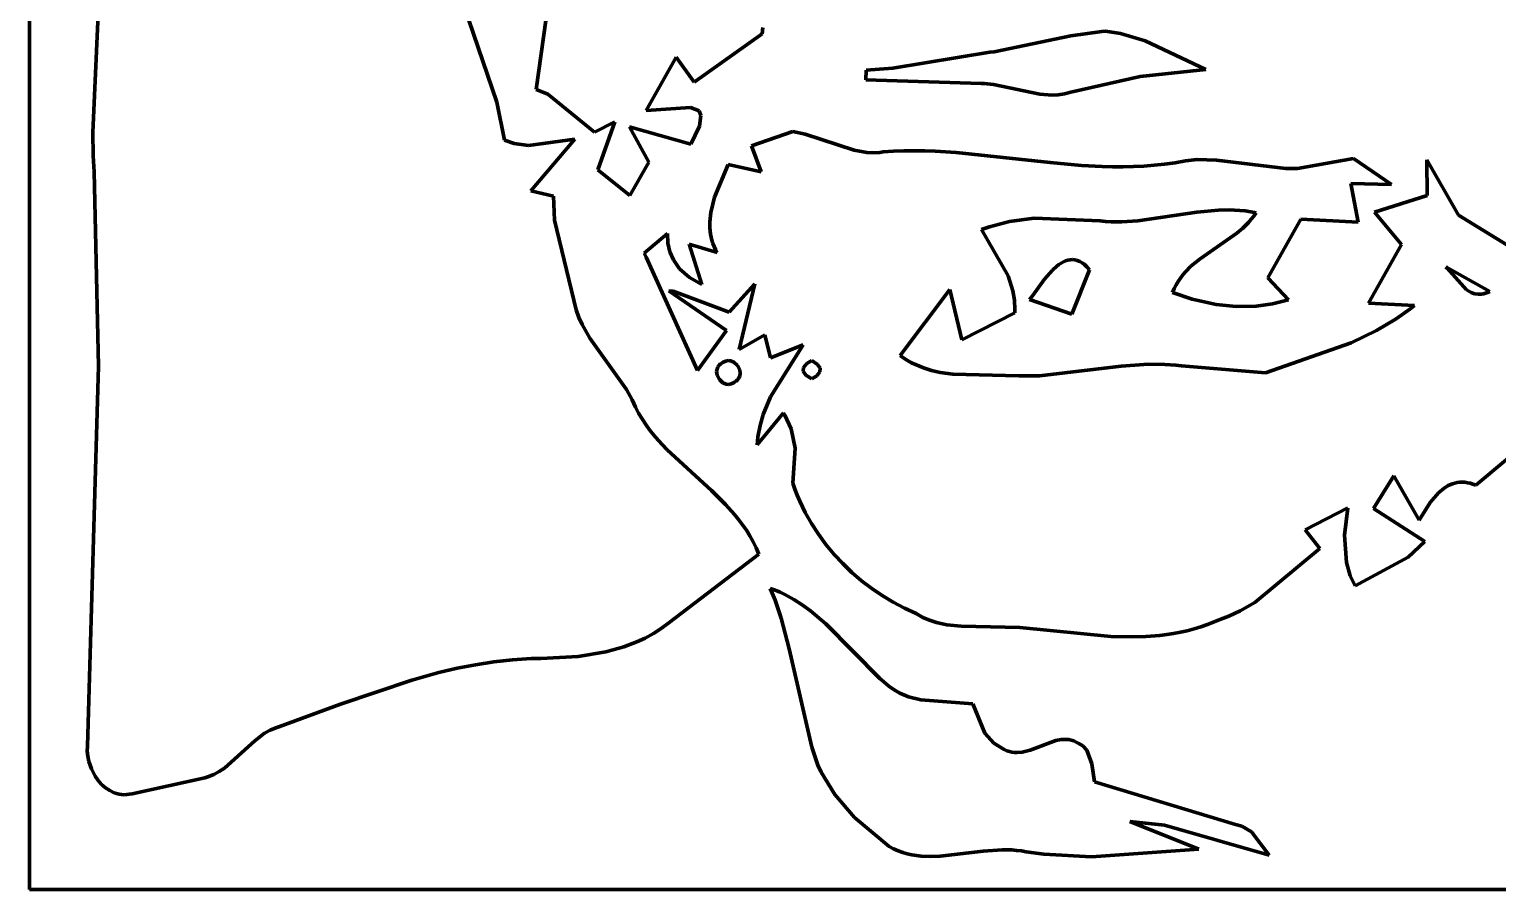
# Model space of a CAD drawing. Header units: millimetres. Extents: x 0 to 3.65, y 0 to 5.24.
# Drawn here: x 0 to 2.272, y 0 to 1.331 of the extents above; entities that cross this region are included whole.
import ezdxf

# ---------------------------------------------------------------- set-up
doc = ezdxf.new("R2010")
doc.units = ezdxf.units.MM
doc.layers.add('color#1b1b1dff', color=7, linetype='CONTINUOUS', lineweight=100)
doc.layers.add('color#fcfcfcff', color=7, linetype='CONTINUOUS', lineweight=100)

msp = doc.modelspace()

# ---------------------------------------------------------------- linework, layer by layer
at = {"layer": 'color#1b1b1dff'}
for p, q in [((0, 0), (0, 5.2324)), ((0.7232, 1.2189), (0.6488, 1.4378)), ((0.8032, 1.3747), (0.7843, 1.2383)), ((0.1067, 1.3547), (0.098, 1.1719)), ((1.0287, 1.2495), (1.1341, 1.3242)), ((1.1341, 1.3242), (1.1352, 1.3342)), ((1.6118, 1.3213), (1.4933, 1.2966)), ((1.6595, 1.3282), (1.6118, 1.3213)), ((1.6656, 1.3285), (1.6595, 1.3282)), ((1.6884, 1.325), (1.6656, 1.3285)), ((1.727, 1.3138), (1.6884, 1.325)), ((1.4864, 1.2961), (1.3364, 1.2711)), ((1.4933, 1.2966), (1.4864, 1.2961)), ((1.8208, 1.2694), (1.727, 1.3138)), ((0.9545, 1.2056), (1.0008, 1.2883)), ((1.0008, 1.2883), (1.0287, 1.2495)), ((1.295, 1.2681), (1.2947, 1.2534)), ((1.2947, 1.2534), (1.4729, 1.2474)), ((1.3364, 1.2711), (1.295, 1.2681)), ((1.6115, 1.2342), (1.7188, 1.2586)), ((1.7188, 1.2586), (1.8208, 1.2694)), ((0.7843, 1.2383), (0.8025, 1.2309)), ((0.8025, 1.2309), (0.8745, 1.1721)), ((1.4729, 1.2474), (1.4777, 1.2474)), ((1.4777, 1.2474), (1.4922, 1.2462)), ((1.4922, 1.2462), (1.5636, 1.2311)), ((1.5636, 1.2311), (1.5826, 1.2296)), ((1.5826, 1.2296), (1.5922, 1.2301)), ((1.5922, 1.2301), (1.6018, 1.2316)), ((1.6018, 1.2316), (1.6115, 1.2342)), ((0.7355, 1.1597), (0.7232, 1.2189)), ((1.0229, 1.2103), (0.9545, 1.2056)), ((1.0367, 1.2055), (1.0229, 1.2103)), ((1.0392, 1.1981), (1.0367, 1.2055)), ((0.8745, 1.1721), (0.9058, 1.1882)), ((0.9058, 1.1882), (0.8796, 1.1141)), ((1.0372, 1.1815), (1.0392, 1.1981)), ((0.098, 1.1719), (0.0986, 1.1354)), ((0.7502, 1.1547), (0.7355, 1.1597)), ((0.8439, 1.1614), (0.7725, 1.1516)), ((0.7762, 1.0817), (0.8439, 1.1614)), ((0.9589, 1.1259), (0.9286, 1.1803)), ((0.9286, 1.1803), (1.0237, 1.1535)), ((1.0237, 1.1535), (1.0372, 1.1815)), ((1.1813, 1.1731), (1.1173, 1.1513)), ((1.2007, 1.1694), (1.1813, 1.1731)), ((1.2766, 1.1443), (1.2007, 1.1694)), ((0.7725, 1.1516), (0.7502, 1.1547)), ((1.1173, 1.1513), (1.1326, 1.1111)), ((1.296, 1.141), (1.2766, 1.1443)), ((1.3059, 1.1405), (1.296, 1.141)), ((1.316, 1.1409), (1.3059, 1.1405)), ((1.3211, 1.1416), (1.316, 1.1409)), ((1.3373, 1.1427), (1.3211, 1.1416)), ((1.3534, 1.1433), (1.3373, 1.1427)), ((1.3696, 1.1436), (1.3534, 1.1433)), ((1.3858, 1.1434), (1.3696, 1.1436)), ((1.402, 1.1429), (1.3858, 1.1434)), ((1.4343, 1.1409), (1.402, 1.1429)), ((1.5796, 1.1254), (1.4343, 1.1409)), ((0.0986, 1.1354), (0.1001, 1.111)), ((0.8796, 1.1141), (0.929, 1.0741)), ((0.929, 1.0741), (0.9589, 1.1259)), ((1.0814, 1.1223), (1.0605, 1.0715)), ((1.1326, 1.1111), (1.0814, 1.1223)), ((1.628, 1.1209), (1.5796, 1.1254)), ((1.6602, 1.1192), (1.628, 1.1209)), ((1.6763, 1.1187), (1.6602, 1.1192)), ((1.6925, 1.1186), (1.6763, 1.1187)), ((1.7086, 1.119), (1.6925, 1.1186)), ((1.7247, 1.1197), (1.7086, 1.119)), ((1.7408, 1.121), (1.7247, 1.1197)), ((1.7569, 1.1227), (1.7408, 1.121)), ((1.773, 1.125), (1.7569, 1.1227)), ((1.7892, 1.1279), (1.773, 1.125)), ((1.8072, 1.1297), (1.7892, 1.1279)), ((1.8371, 1.1291), (1.8072, 1.1297)), ((1.9445, 1.1161), (1.8371, 1.1291)), ((1.9625, 1.1162), (1.9445, 1.1161)), ((2.049, 1.1313), (1.9625, 1.1162)), ((2.1078, 1.0915), (2.049, 1.1313)), ((2.2118, 1.0436), (2.1627, 1.1293)), ((2.1627, 1.1293), (2.1633, 1.0743)), ((0.1001, 1.111), (0.107, 0.81)), ((2.0563, 1.033), (2.0448, 1.093)), ((2.0448, 1.093), (2.1078, 1.0915)), ((0.8112, 1.0734), (0.7762, 1.0817)), ((0.8128, 1.0361), (0.8112, 1.0734)), ((1.0605, 1.0715), (1.0544, 1.0479)), ((2.1633, 1.0743), (2.0819, 1.0483)), ((1.0544, 1.0479), (1.0529, 1.0336)), ((1.7156, 1.0348), (1.8068, 1.0483)), ((1.8068, 1.0483), (1.84, 1.0516)), ((1.84, 1.0516), (1.8566, 1.052)), ((1.8566, 1.052), (1.8733, 1.0512)), ((1.8733, 1.0512), (1.8817, 1.0504)), ((1.8817, 1.0504), (1.8901, 1.0492)), ((1.8901, 1.0492), (1.8984, 1.0476)), ((1.8984, 1.0476), (1.8948, 1.0424)), ((2.0819, 1.0483), (2.1233, 0.9985)), ((0.8464, 0.8973), (0.8128, 1.0361)), ((1.0529, 1.0336), (1.0529, 1.024)), ((1.0529, 1.024), (1.054, 1.0145)), ((1.4735, 1.0216), (1.4858, 1.0259)), ((1.4858, 1.0259), (1.5169, 1.034)), ((1.5169, 1.034), (1.5548, 1.039)), ((1.5548, 1.039), (1.6571, 1.035)), ((1.6571, 1.035), (1.6655, 1.0341)), ((1.6655, 1.0341), (1.6739, 1.0336)), ((1.6739, 1.0336), (1.6906, 1.0333)), ((1.6906, 1.0333), (1.7156, 1.0348)), ((1.8779, 1.0239), (1.8684, 1.0158)), ((1.8868, 1.0327), (1.8779, 1.0239)), ((1.8909, 1.0374), (1.8868, 1.0327)), ((1.8948, 1.0424), (1.8909, 1.0374)), ((1.9167, 0.9467), (1.9679, 1.0376)), ((1.9679, 1.0376), (2.0563, 1.033)), ((2.3468, 0.9609), (2.2118, 1.0436)), ((0.9876, 1.0154), (0.9514, 0.9849)), ((0.9882, 1.0006), (0.9876, 1.0154)), ((0.9913, 0.987), (0.9882, 1.0006)), ((1.054, 1.0145), (1.0563, 1.0049)), ((1.0563, 1.0049), (1.0579, 1.0001)), ((1.0579, 1.0001), (1.0598, 0.9954)), ((1.5149, 0.9497), (1.4735, 1.0216)), ((1.8684, 1.0158), (1.8118, 0.9764)), ((0.9514, 0.9849), (0.9545, 0.9788)), ((0.9545, 0.9788), (1.0341, 0.8033)), ((0.9967, 0.9746), (0.9913, 0.987)), ((1.0646, 0.9858), (1.0212, 0.9989)), ((1.0212, 0.9989), (1.0408, 0.9365)), ((1.0598, 0.9954), (1.062, 0.9906)), ((1.062, 0.9906), (1.0646, 0.9858)), ((2.1233, 0.9985), (2.0723, 0.9077)), ((1.0063, 0.9609), (0.9967, 0.9746)), ((1.0218, 0.9472), (1.0063, 0.9609)), ((1.5835, 0.9588), (1.5712, 0.9447)), ((1.5901, 0.9648), (1.5835, 0.9588)), ((1.5934, 0.9673), (1.5901, 0.9648)), ((1.5968, 0.9696), (1.5934, 0.9673)), ((1.6002, 0.9715), (1.5968, 0.9696)), ((1.6037, 0.9731), (1.6002, 0.9715)), ((1.6073, 0.9742), (1.6037, 0.9731)), ((1.6108, 0.9749), (1.6073, 0.9742)), ((1.6144, 0.975), (1.6108, 0.9749)), ((1.6132, 0.8908), (1.6405, 0.9594)), ((1.6181, 0.9747), (1.6144, 0.975)), ((1.6217, 0.9738), (1.6181, 0.9747)), ((1.6254, 0.9722), (1.6217, 0.9738)), ((1.6292, 0.9701), (1.6254, 0.9722)), ((1.6329, 0.9673), (1.6292, 0.9701)), ((1.6367, 0.9637), (1.6329, 0.9673)), ((1.6405, 0.9594), (1.6367, 0.9637)), ((1.789, 0.956), (1.7851, 0.9514)), ((1.7976, 0.9647), (1.789, 0.956)), ((1.8118, 0.9764), (1.7976, 0.9647)), ((2.1921, 0.9636), (2.26, 0.9257)), ((2.194, 0.9616), (2.1921, 0.9636)), ((2.2243, 0.9285), (2.194, 0.9616)), ((1.0408, 0.9365), (1.0218, 0.9472)), ((1.0828, 0.8939), (1.1228, 0.9373)), ((1.1228, 0.9373), (1.0986, 0.8359)), ((1.5222, 0.9267), (1.5149, 0.9497)), ((1.5712, 0.9447), (1.5525, 0.9192)), ((1.7747, 0.936), (1.7718, 0.9302)), ((1.7779, 0.9414), (1.7747, 0.936)), ((1.7813, 0.9465), (1.7779, 0.9414)), ((1.7851, 0.9514), (1.7813, 0.9465)), ((1.9485, 0.9126), (1.9167, 0.9467)), ((1.0786, 0.8651), (0.9896, 0.9268)), ((0.9896, 0.9268), (0.9965, 0.9263)), ((0.9965, 0.9263), (1.0828, 0.8939)), ((1.3474, 0.8265), (1.4247, 0.9287)), ((1.4247, 0.9287), (1.4432, 0.8507)), ((1.5246, 0.9124), (1.5222, 0.9267)), ((1.5253, 0.8977), (1.5246, 0.9124)), ((1.5525, 0.9192), (1.548, 0.9131)), ((1.548, 0.9131), (1.6132, 0.8908)), ((1.7718, 0.9302), (1.7693, 0.9242)), ((1.7693, 0.9242), (1.7995, 0.9138)), ((1.7995, 0.9138), (1.8364, 0.9056)), ((1.9236, 0.9066), (1.9485, 0.9126)), ((2.2314, 0.9242), (2.2243, 0.9285)), ((2.2365, 0.9223), (2.2314, 0.9242)), ((2.2419, 0.9214), (2.2365, 0.9223)), ((2.2475, 0.9216), (2.2419, 0.9214)), ((2.2505, 0.9221), (2.2475, 0.9216)), ((2.2536, 0.923), (2.2505, 0.9221)), ((2.2567, 0.9242), (2.2536, 0.923)), ((2.26, 0.9257), (2.2567, 0.9242)), ((0.8504, 0.8856), (0.8464, 0.8973)), ((1.4432, 0.8507), (1.525, 0.8927)), ((1.525, 0.8927), (1.5253, 0.8977)), ((1.8364, 0.9056), (1.8674, 0.9026)), ((1.8674, 0.9026), (1.8986, 0.9032)), ((1.8986, 0.9032), (1.9236, 0.9066)), ((2.0723, 0.9077), (2.1436, 0.9039)), ((2.1366, 0.8985), (2.115, 0.8834)), ((2.1436, 0.9039), (2.1366, 0.8985)), ((0.8554, 0.8744), (0.8504, 0.8856)), ((0.8673, 0.8533), (0.8554, 0.8744)), ((1.0341, 0.8033), (1.0786, 0.8651)), ((2.085, 0.8655), (2.0457, 0.8462)), ((2.115, 0.8834), (2.085, 0.8655)), ((0.924, 0.7738), (0.8673, 0.8533)), ((1.0986, 0.8359), (1.1381, 0.8584)), ((1.1381, 0.8584), (1.1472, 0.823)), ((1.1472, 0.823), (1.1977, 0.843)), ((1.1977, 0.843), (1.1472, 0.7624)), ((2.0457, 0.8462), (1.9132, 0.7999)), ((1.0776, 0.818), (1.0737, 0.8162)), ((1.0815, 0.8187), (1.0776, 0.818)), ((1.0852, 0.8184), (1.0815, 0.8187)), ((1.0903, 0.8163), (1.0852, 0.8184)), ((1.203, 0.814), (1.2107, 0.8188)), ((1.2107, 0.8188), (1.2197, 0.8129)), ((1.3532, 0.8225), (1.3474, 0.8265)), ((1.3591, 0.8188), (1.3532, 0.8225)), ((1.3651, 0.8155), (1.3591, 0.8188)), ((0.107, 0.81), (0.0901, 0.2222)), ((1.0642, 0.8055), (1.0636, 0.8018)), ((1.0636, 0.8018), (1.0644, 0.7963)), ((1.0657, 0.809), (1.0642, 0.8055)), ((1.0644, 0.7963), (1.0678, 0.7896)), ((1.0682, 0.8121), (1.0657, 0.809)), ((1.0698, 0.8136), (1.0682, 0.8121)), ((1.0718, 0.8149), (1.0698, 0.8136)), ((1.0737, 0.8162), (1.0718, 0.8149)), ((1.0959, 0.8112), (1.0903, 0.8163)), ((1.0993, 0.8044), (1.0959, 0.8112)), ((1.1, 0.7989), (1.0993, 0.8044)), ((1.0995, 0.7952), (1.1, 0.7989)), ((1.1976, 0.8023), (1.198, 0.8082)), ((1.2018, 0.7964), (1.1976, 0.8023)), ((1.198, 0.8082), (1.203, 0.814)), ((1.2107, 0.7904), (1.2018, 0.7964)), ((1.2235, 0.8011), (1.2185, 0.7953)), ((1.2197, 0.8129), (1.2239, 0.807)), ((1.2239, 0.807), (1.2235, 0.8011)), ((1.3711, 0.8125), (1.3651, 0.8155)), ((1.3836, 0.8074), (1.3711, 0.8125)), ((1.3963, 0.8034), (1.3836, 0.8074)), ((1.4093, 0.8004), (1.3963, 0.8034)), ((1.4292, 0.7975), (1.4093, 0.8004)), ((1.5311, 0.7954), (1.4292, 0.7975)), ((1.5378, 0.7952), (1.5311, 0.7954)), ((1.5633, 0.7954), (1.5378, 0.7952)), ((1.6897, 0.8099), (1.5633, 0.7954)), ((1.7319, 0.813), (1.6897, 0.8099)), ((1.7573, 0.8128), (1.7319, 0.813)), ((1.7743, 0.8116), (1.7573, 0.8128)), ((1.7828, 0.8106), (1.7743, 0.8116)), ((1.9132, 0.7999), (1.7828, 0.8106)), ((0.9329, 0.7578), (0.924, 0.7738)), ((1.0678, 0.7896), (1.0734, 0.7845)), ((1.0734, 0.7845), (1.0785, 0.7823)), ((1.0785, 0.7823), (1.0822, 0.782)), ((1.0822, 0.782), (1.086, 0.7826)), ((1.086, 0.7826), (1.0899, 0.7844)), ((1.0899, 0.7844), (1.0918, 0.7857)), ((1.0918, 0.7857), (1.0938, 0.7871)), ((1.0938, 0.7871), (1.0955, 0.7885)), ((1.0955, 0.7885), (1.098, 0.7917)), ((1.098, 0.7917), (1.0995, 0.7952)), ((1.2185, 0.7953), (1.2107, 0.7904)), ((0.9379, 0.7466), (0.9329, 0.7578)), ((1.1472, 0.7624), (1.1358, 0.7352)), ((0.9428, 0.7374), (0.9379, 0.7466)), ((0.9482, 0.7285), (0.9428, 0.7374)), ((0.9539, 0.7199), (0.9482, 0.7285)), ((1.1265, 0.6885), (1.1672, 0.7378)), ((1.1358, 0.7352), (1.1309, 0.7182)), ((1.1672, 0.7378), (1.1692, 0.7343)), ((1.1692, 0.7343), (1.1789, 0.7129)), ((0.9599, 0.7116), (0.9539, 0.7199)), ((0.9663, 0.7035), (0.9599, 0.7116)), ((1.1309, 0.7182), (1.1276, 0.7006)), ((1.1789, 0.7129), (1.1852, 0.683)), ((2.2386, 0.626), (2.3364, 0.708)), ((0.973, 0.6957), (0.9663, 0.7035)), ((0.987, 0.6807), (0.973, 0.6957)), ((1.1276, 0.7006), (1.1265, 0.6885)), ((1.1852, 0.683), (1.1815, 0.629)), ((1.0555, 0.6175), (0.987, 0.6807)), ((2.08, 0.5898), (2.1114, 0.6402)), ((2.1114, 0.6402), (2.1506, 0.5716)), ((1.0775, 0.5959), (1.0555, 0.6175)), ((1.1815, 0.629), (1.1848, 0.6196)), ((1.1848, 0.6196), (1.1883, 0.6104)), ((2.1677, 0.5993), (2.1807, 0.6143)), ((2.1807, 0.6143), (2.1895, 0.6215)), ((2.1895, 0.6215), (2.1958, 0.6253)), ((2.1958, 0.6253), (2.2026, 0.6282)), ((2.2026, 0.6282), (2.2098, 0.63)), ((2.2098, 0.63), (2.2135, 0.6304)), ((2.2135, 0.6304), (2.2174, 0.6306)), ((2.2174, 0.6306), (2.2214, 0.6304)), ((2.2214, 0.6304), (2.2255, 0.6298)), ((2.2255, 0.6298), (2.2297, 0.629)), ((2.2297, 0.629), (2.2341, 0.6277)), ((2.2341, 0.6277), (2.2386, 0.626)), ((1.0912, 0.5807), (1.0775, 0.5959)), ((1.1883, 0.6104), (1.1922, 0.6013)), ((1.1922, 0.6013), (1.1963, 0.5923)), ((1.1963, 0.5923), (1.2007, 0.5835)), ((1.9746, 0.5566), (2.0402, 0.591)), ((2.0402, 0.591), (2.0355, 0.5484)), ((2.1506, 0.5716), (2.1677, 0.5993)), ((1.0976, 0.5728), (1.0912, 0.5807)), ((1.1038, 0.5646), (1.0976, 0.5728)), ((1.2007, 0.5835), (1.2104, 0.5664)), ((2.1598, 0.5389), (2.08, 0.5898)), ((1.1096, 0.5562), (1.1038, 0.5646)), ((1.1151, 0.5475), (1.1096, 0.5562)), ((1.1201, 0.5385), (1.1151, 0.5475)), ((1.2104, 0.5664), (1.221, 0.5499)), ((1.221, 0.5499), (1.2327, 0.534)), ((1.997, 0.5277), (1.9746, 0.5566)), ((2.0355, 0.5484), (2.0383, 0.5062)), ((1.1248, 0.5291), (1.1201, 0.5385)), ((1.1289, 0.5193), (1.1248, 0.5291)), ((1.2327, 0.534), (1.2453, 0.5189)), ((1.8964, 0.4445), (1.997, 0.5277)), ((2.1339, 0.5143), (2.1598, 0.5389)), ((0.9897, 0.413), (1.1289, 0.5193)), ((1.2453, 0.5189), (1.2587, 0.5045)), ((1.2587, 0.5045), (1.273, 0.4909)), ((2.0383, 0.5062), (2.0442, 0.4858)), ((2.0517, 0.4701), (2.1339, 0.5143)), ((1.273, 0.4909), (1.288, 0.4781)), ((1.288, 0.4781), (1.3037, 0.4661)), ((2.0442, 0.4858), (2.0517, 0.4701)), ((1.1466, 0.4661), (1.154, 0.4479)), ((1.1543, 0.4633), (1.1466, 0.4661)), ((1.1618, 0.4602), (1.1543, 0.4633)), ((1.169, 0.4568), (1.1618, 0.4602)), ((1.183, 0.4492), (1.169, 0.4568)), ((1.3037, 0.4661), (1.32, 0.455)), ((1.32, 0.455), (1.337, 0.4447)), ((1.154, 0.4479), (1.1634, 0.4201)), ((1.1962, 0.4408), (1.183, 0.4492)), ((1.2089, 0.4315), (1.1962, 0.4408)), ((1.337, 0.4447), (1.3544, 0.4354)), ((1.3544, 0.4354), (1.3724, 0.4271)), ((1.874, 0.4314), (1.8964, 0.4445)), ((0.978, 0.4042), (0.9897, 0.413)), ((1.1634, 0.4201), (1.176, 0.3729)), ((1.2327, 0.4111), (1.2089, 0.4315)), ((1.3163, 0.3267), (1.2327, 0.4111)), ((1.3724, 0.4271), (1.3774, 0.4241)), ((1.3774, 0.4241), (1.3825, 0.4214)), ((1.3825, 0.4214), (1.3929, 0.4168)), ((1.3929, 0.4168), (1.4036, 0.4134)), ((1.4036, 0.4134), (1.4199, 0.4098)), ((1.4199, 0.4098), (1.4422, 0.4076)), ((1.8128, 0.4066), (1.8232, 0.4102)), ((1.8232, 0.4102), (1.8335, 0.4142)), ((1.8335, 0.4142), (1.8437, 0.4187)), ((1.8437, 0.4187), (1.8561, 0.4233)), ((1.8561, 0.4233), (1.874, 0.4314)), ((0.9402, 0.3833), (0.9532, 0.3894)), ((0.9532, 0.3894), (0.9658, 0.3963)), ((0.9658, 0.3963), (0.978, 0.4042)), ((1.4422, 0.4076), (1.5329, 0.4058)), ((1.5329, 0.4058), (1.6738, 0.392)), ((1.6738, 0.392), (1.7064, 0.3912)), ((1.7064, 0.3912), (1.728, 0.3918)), ((1.728, 0.3918), (1.7495, 0.3935)), ((1.7495, 0.3935), (1.7602, 0.3948)), ((1.7602, 0.3948), (1.7708, 0.3964)), ((1.7708, 0.3964), (1.7814, 0.3984)), ((1.7814, 0.3984), (1.792, 0.4007)), ((1.792, 0.4007), (1.8024, 0.4035)), ((1.8024, 0.4035), (1.8128, 0.4066)), ((0.8491, 0.361), (0.8922, 0.368)), ((0.8922, 0.368), (0.92, 0.3757)), ((0.92, 0.3757), (0.9402, 0.3833)), ((1.176, 0.3729), (1.2109, 0.2203)), ((0.6338, 0.3359), (0.662, 0.3425)), ((0.662, 0.3425), (0.6903, 0.3481)), ((0.6903, 0.3481), (0.7189, 0.3526)), ((0.7189, 0.3526), (0.7333, 0.3543)), ((0.7333, 0.3543), (0.7477, 0.3558)), ((0.7477, 0.3558), (0.7622, 0.3569)), ((0.7622, 0.3569), (0.7768, 0.3576)), ((0.7768, 0.3576), (0.7914, 0.3579)), ((0.7914, 0.3579), (0.8491, 0.361)), ((0.4816, 0.2871), (0.5918, 0.3243)), ((0.5918, 0.3243), (0.6338, 0.3359)), ((1.3222, 0.3214), (1.3163, 0.3267)), ((1.33, 0.3147), (1.3222, 0.3214)), ((1.3383, 0.309), (1.33, 0.3147)), ((1.347, 0.3042), (1.3383, 0.309)), ((1.3606, 0.2986), (1.347, 0.3042)), ((1.3798, 0.2936), (1.3606, 0.2986)), ((0.3863, 0.2521), (0.4816, 0.2871)), ((1.4601, 0.2873), (1.3798, 0.2936)), ((1.4785, 0.2423), (1.4601, 0.2873)), ((0.3726, 0.2467), (0.3816, 0.2505)), ((0.3816, 0.2505), (0.3863, 0.2521)), ((0.3018, 0.1879), (0.3487, 0.2305)), ((0.3487, 0.2305), (0.3641, 0.242)), ((0.3641, 0.242), (0.3726, 0.2467)), ((1.4928, 0.2268), (1.4785, 0.2423)), ((1.5886, 0.2306), (1.5486, 0.2159)), ((1.5966, 0.2321), (1.5886, 0.2306)), ((1.6005, 0.2325), (1.5966, 0.2321)), ((1.6045, 0.2325), (1.6005, 0.2325)), ((1.6085, 0.2321), (1.6045, 0.2325)), ((1.6124, 0.2313), (1.6085, 0.2321)), ((1.6163, 0.2301), (1.6124, 0.2313)), ((1.6202, 0.2284), (1.6163, 0.2301)), ((1.6242, 0.2261), (1.6202, 0.2284)), ((0.0901, 0.2222), (0.0897, 0.2144)), ((0.0897, 0.2144), (0.0903, 0.2065)), ((0.0903, 0.2065), (0.0919, 0.1985)), ((1.2109, 0.2203), (1.2201, 0.1925)), ((1.5087, 0.2169), (1.4928, 0.2268)), ((1.5126, 0.215), (1.5087, 0.2169)), ((1.5166, 0.2136), (1.5126, 0.215)), ((1.5206, 0.2127), (1.5166, 0.2136)), ((1.5246, 0.2122), (1.5206, 0.2127)), ((1.5286, 0.212), (1.5246, 0.2122)), ((1.5366, 0.2128), (1.5286, 0.212)), ((1.5486, 0.2159), (1.5366, 0.2128)), ((1.6305, 0.2223), (1.6242, 0.2261)), ((1.6367, 0.2157), (1.6305, 0.2223)), ((1.6444, 0.1945), (1.6367, 0.2157)), ((0.0919, 0.1985), (0.0959, 0.1868)), ((0.0959, 0.1868), (0.1016, 0.1757)), ((0.2853, 0.1781), (0.2938, 0.1826)), ((0.2938, 0.1826), (0.3018, 0.1879)), ((1.2201, 0.1925), (1.2252, 0.182)), ((1.2252, 0.182), (1.2466, 0.1473)), ((1.6484, 0.1668), (1.6444, 0.1945)), ((0.1016, 0.1757), (0.1064, 0.169)), ((0.1064, 0.169), (0.1118, 0.1629)), ((0.1118, 0.1629), (0.1177, 0.1576)), ((0.1589, 0.1485), (0.2714, 0.1732)), ((0.2714, 0.1732), (0.2762, 0.1745)), ((0.2762, 0.1745), (0.2853, 0.1781)), ((1.8665, 0.1008), (1.6484, 0.1668)), ((0.1177, 0.1576), (0.1243, 0.1532)), ((0.1243, 0.1532), (0.1313, 0.1498)), ((0.1313, 0.1498), (0.135, 0.1486)), ((0.135, 0.1486), (0.1388, 0.1477)), ((0.1388, 0.1477), (0.1426, 0.1471)), ((0.1426, 0.1471), (0.1466, 0.1469)), ((0.1466, 0.1469), (0.1506, 0.147)), ((0.1506, 0.147), (0.1547, 0.1476)), ((0.1547, 0.1476), (0.1589, 0.1485)), ((1.2466, 0.1473), (1.2768, 0.1116)), ((1.2768, 0.1116), (1.3305, 0.0667)), ((1.8098, 0.0627), (1.7031, 0.1056)), ((1.7031, 0.1056), (1.7566, 0.0996)), ((1.7566, 0.0996), (1.9188, 0.0535)), ((1.8766, 0.0983), (1.8665, 0.1008)), ((1.8912, 0.0892), (1.8766, 0.0983)), ((1.9188, 0.0535), (1.8912, 0.0892)), ((1.3305, 0.0667), (1.3375, 0.0631)), ((1.3375, 0.0631), (1.3445, 0.0601)), ((1.3445, 0.0601), (1.3516, 0.0575)), ((1.3516, 0.0575), (1.3587, 0.0555)), ((1.3587, 0.0555), (1.3658, 0.0539)), ((1.3658, 0.0539), (1.373, 0.0527)), ((1.373, 0.0527), (1.3802, 0.0519)), ((1.3802, 0.0519), (1.3947, 0.0512)), ((1.3947, 0.0512), (1.4094, 0.0516)), ((1.4094, 0.0516), (1.476, 0.0594)), ((1.476, 0.0594), (1.5056, 0.0616)), ((1.5056, 0.0616), (1.5204, 0.0614)), ((1.5204, 0.0614), (1.5278, 0.0608)), ((1.5278, 0.0608), (1.5352, 0.0599)), ((1.5352, 0.0599), (1.5425, 0.0586)), ((1.5425, 0.0586), (1.5701, 0.0549)), ((1.5701, 0.0549), (1.6439, 0.0507)), ((1.6439, 0.0507), (1.8098, 0.0627)), ((3.6528, 0), (0, 0))]:
    msp.add_line(p, q, dxfattribs=at)
at = {"layer": 'color#fcfcfcff'}
for p, q in [((0.6488, 1.4378), (0.7232, 1.2189)), ((0.7843, 1.2383), (0.8032, 1.3747)), ((0.098, 1.1719), (0.1067, 1.3547)), ((1.1341, 1.3242), (1.0287, 1.2495)), ((1.1352, 1.3342), (1.1341, 1.3242)), ((1.4933, 1.2966), (1.6118, 1.3213)), ((1.6118, 1.3213), (1.6595, 1.3282)), ((1.6595, 1.3282), (1.6656, 1.3285)), ((1.6656, 1.3285), (1.6884, 1.325)), ((1.6884, 1.325), (1.727, 1.3138)), ((1.3364, 1.2711), (1.4864, 1.2961)), ((1.4864, 1.2961), (1.4933, 1.2966)), ((1.727, 1.3138), (1.8208, 1.2694)), ((1.0008, 1.2883), (0.9545, 1.2056)), ((1.0287, 1.2495), (1.0008, 1.2883)), ((1.2947, 1.2534), (1.295, 1.2681)), ((1.4729, 1.2474), (1.2947, 1.2534)), ((1.295, 1.2681), (1.3364, 1.2711)), ((1.7188, 1.2586), (1.6115, 1.2342)), ((1.8208, 1.2694), (1.7188, 1.2586)), ((0.8025, 1.2309), (0.7843, 1.2383)), ((0.8745, 1.1721), (0.8025, 1.2309)), ((1.4777, 1.2474), (1.4729, 1.2474)), ((1.4922, 1.2462), (1.4777, 1.2474)), ((1.5636, 1.2311), (1.4922, 1.2462)), ((1.5826, 1.2296), (1.5636, 1.2311)), ((1.5922, 1.2301), (1.5826, 1.2296)), ((1.6018, 1.2316), (1.5922, 1.2301)), ((1.6115, 1.2342), (1.6018, 1.2316)), ((0.7232, 1.2189), (0.7355, 1.1597)), ((0.9545, 1.2056), (1.0229, 1.2103)), ((1.0229, 1.2103), (1.0367, 1.2055)), ((1.0367, 1.2055), (1.0392, 1.1981)), ((0.9058, 1.1882), (0.8745, 1.1721)), ((0.8796, 1.1141), (0.9058, 1.1882)), ((1.0392, 1.1981), (1.0372, 1.1815)), ((0.0986, 1.1354), (0.098, 1.1719)), ((0.7355, 1.1597), (0.7502, 1.1547)), ((0.7725, 1.1516), (0.8439, 1.1614)), ((0.8439, 1.1614), (0.7762, 1.0817)), ((1.0237, 1.1535), (0.9286, 1.1803)), ((0.9286, 1.1803), (0.9589, 1.1259)), ((1.0372, 1.1815), (1.0237, 1.1535)), ((1.1173, 1.1513), (1.1813, 1.1731)), ((1.1813, 1.1731), (1.2007, 1.1694)), ((1.2007, 1.1694), (1.2766, 1.1443)), ((0.7502, 1.1547), (0.7725, 1.1516)), ((1.1326, 1.1111), (1.1173, 1.1513)), ((1.2766, 1.1443), (1.296, 1.141)), ((1.296, 1.141), (1.3059, 1.1405)), ((1.3059, 1.1405), (1.316, 1.1409)), ((1.316, 1.1409), (1.3211, 1.1416)), ((1.3211, 1.1416), (1.3373, 1.1427)), ((1.3373, 1.1427), (1.3534, 1.1433)), ((1.3534, 1.1433), (1.3696, 1.1436)), ((1.3696, 1.1436), (1.3858, 1.1434)), ((1.3858, 1.1434), (1.402, 1.1429)), ((1.402, 1.1429), (1.4343, 1.1409)), ((1.4343, 1.1409), (1.5796, 1.1254)), ((0.1001, 1.111), (0.0986, 1.1354)), ((0.929, 1.0741), (0.8796, 1.1141)), ((0.9589, 1.1259), (0.929, 1.0741)), ((1.0605, 1.0715), (1.0814, 1.1223)), ((1.0814, 1.1223), (1.1326, 1.1111)), ((1.5796, 1.1254), (1.628, 1.1209)), ((1.628, 1.1209), (1.6602, 1.1192)), ((1.6602, 1.1192), (1.6763, 1.1187)), ((1.6763, 1.1187), (1.6925, 1.1186)), ((1.6925, 1.1186), (1.7086, 1.119)), ((1.7086, 1.119), (1.7247, 1.1197)), ((1.7247, 1.1197), (1.7408, 1.121)), ((1.7408, 1.121), (1.7569, 1.1227)), ((1.7569, 1.1227), (1.773, 1.125)), ((1.773, 1.125), (1.7892, 1.1279)), ((1.7892, 1.1279), (1.8072, 1.1297)), ((1.8072, 1.1297), (1.8371, 1.1291)), ((1.8371, 1.1291), (1.9445, 1.1161)), ((1.9445, 1.1161), (1.9625, 1.1162)), ((1.9625, 1.1162), (2.049, 1.1313)), ((2.049, 1.1313), (2.1078, 1.0915)), ((2.1633, 1.0743), (2.1627, 1.1293)), ((2.1627, 1.1293), (2.2118, 1.0436)), ((0.107, 0.81), (0.1001, 1.111)), ((2.1078, 1.0915), (2.0448, 1.093)), ((2.0448, 1.093), (2.0563, 1.033)), ((0.7762, 1.0817), (0.8112, 1.0734)), ((0.8112, 1.0734), (0.8128, 1.0361)), ((1.0544, 1.0479), (1.0605, 1.0715)), ((2.0819, 1.0483), (2.1633, 1.0743)), ((1.0529, 1.0336), (1.0544, 1.0479)), ((1.8068, 1.0483), (1.7156, 1.0348)), ((1.84, 1.0516), (1.8068, 1.0483)), ((1.8566, 1.052), (1.84, 1.0516)), ((1.8733, 1.0512), (1.8566, 1.052)), ((1.8817, 1.0504), (1.8733, 1.0512)), ((1.8901, 1.0492), (1.8817, 1.0504)), ((1.8984, 1.0476), (1.8901, 1.0492)), ((1.8948, 1.0424), (1.8984, 1.0476)), ((2.1233, 0.9985), (2.0819, 1.0483)), ((0.8128, 1.0361), (0.8464, 0.8973)), ((1.0529, 1.024), (1.0529, 1.0336)), ((1.054, 1.0145), (1.0529, 1.024)), ((1.4858, 1.0259), (1.4735, 1.0216)), ((1.5169, 1.034), (1.4858, 1.0259)), ((1.5548, 1.039), (1.5169, 1.034)), ((1.6571, 1.035), (1.5548, 1.039)), ((1.6655, 1.0341), (1.6571, 1.035)), ((1.6739, 1.0336), (1.6655, 1.0341)), ((1.6906, 1.0333), (1.6739, 1.0336)), ((1.7156, 1.0348), (1.6906, 1.0333)), ((1.8684, 1.0158), (1.8779, 1.0239)), ((1.8779, 1.0239), (1.8868, 1.0327)), ((1.8868, 1.0327), (1.8909, 1.0374)), ((1.8909, 1.0374), (1.8948, 1.0424)), ((1.9679, 1.0376), (1.9167, 0.9467)), ((2.0563, 1.033), (1.9679, 1.0376)), ((2.2118, 1.0436), (2.3468, 0.9609)), ((0.9514, 0.9849), (0.9876, 1.0154)), ((0.9876, 1.0154), (0.9882, 1.0006)), ((0.9882, 1.0006), (0.9913, 0.987)), ((1.0563, 1.0049), (1.054, 1.0145)), ((1.0579, 1.0001), (1.0563, 1.0049)), ((1.0598, 0.9954), (1.0579, 1.0001)), ((1.4735, 1.0216), (1.5149, 0.9497)), ((1.8118, 0.9764), (1.8684, 1.0158)), ((0.9545, 0.9788), (0.9514, 0.9849)), ((1.0341, 0.8033), (0.9545, 0.9788)), ((0.9913, 0.987), (0.9967, 0.9746)), ((1.0408, 0.9365), (1.0212, 0.9989)), ((1.0212, 0.9989), (1.0646, 0.9858)), ((1.062, 0.9906), (1.0598, 0.9954)), ((1.0646, 0.9858), (1.062, 0.9906)), ((2.0723, 0.9077), (2.1233, 0.9985)), ((0.9967, 0.9746), (1.0063, 0.9609)), ((1.0063, 0.9609), (1.0218, 0.9472)), ((1.5712, 0.9447), (1.5835, 0.9588)), ((1.5835, 0.9588), (1.5901, 0.9648)), ((1.5901, 0.9648), (1.5934, 0.9673)), ((1.5934, 0.9673), (1.5968, 0.9696)), ((1.5968, 0.9696), (1.6002, 0.9715)), ((1.6002, 0.9715), (1.6037, 0.9731)), ((1.6037, 0.9731), (1.6073, 0.9742)), ((1.6073, 0.9742), (1.6108, 0.9749)), ((1.6108, 0.9749), (1.6144, 0.975)), ((1.6405, 0.9594), (1.6132, 0.8908)), ((1.6144, 0.975), (1.6181, 0.9747)), ((1.6181, 0.9747), (1.6217, 0.9738)), ((1.6217, 0.9738), (1.6254, 0.9722)), ((1.6254, 0.9722), (1.6292, 0.9701)), ((1.6292, 0.9701), (1.6329, 0.9673)), ((1.6329, 0.9673), (1.6367, 0.9637)), ((1.6367, 0.9637), (1.6405, 0.9594)), ((1.7851, 0.9514), (1.789, 0.956)), ((1.789, 0.956), (1.7976, 0.9647)), ((1.7976, 0.9647), (1.8118, 0.9764)), ((2.1921, 0.9636), (2.194, 0.9616)), ((2.26, 0.9257), (2.1921, 0.9636)), ((2.194, 0.9616), (2.2243, 0.9285)), ((1.0218, 0.9472), (1.0408, 0.9365)), ((1.1228, 0.9373), (1.0828, 0.8939)), ((1.0986, 0.8359), (1.1228, 0.9373)), ((1.5149, 0.9497), (1.5222, 0.9267)), ((1.5525, 0.9192), (1.5712, 0.9447)), ((1.7718, 0.9302), (1.7747, 0.936)), ((1.7747, 0.936), (1.7779, 0.9414)), ((1.7779, 0.9414), (1.7813, 0.9465)), ((1.7813, 0.9465), (1.7851, 0.9514)), ((1.9167, 0.9467), (1.9485, 0.9126)), ((0.9965, 0.9263), (0.9896, 0.9268)), ((0.9896, 0.9268), (1.0786, 0.8651)), ((1.0828, 0.8939), (0.9965, 0.9263)), ((1.4247, 0.9287), (1.3474, 0.8265)), ((1.4432, 0.8507), (1.4247, 0.9287)), ((1.5222, 0.9267), (1.5246, 0.9124)), ((1.5246, 0.9124), (1.5253, 0.8977)), ((1.548, 0.9131), (1.5525, 0.9192)), ((1.6132, 0.8908), (1.548, 0.9131)), ((1.7693, 0.9242), (1.7718, 0.9302)), ((1.7995, 0.9138), (1.7693, 0.9242)), ((1.8364, 0.9056), (1.7995, 0.9138)), ((1.9485, 0.9126), (1.9236, 0.9066)), ((2.2243, 0.9285), (2.2314, 0.9242)), ((2.2314, 0.9242), (2.2365, 0.9223)), ((2.2365, 0.9223), (2.2419, 0.9214)), ((2.2419, 0.9214), (2.2475, 0.9216)), ((2.2475, 0.9216), (2.2505, 0.9221)), ((2.2505, 0.9221), (2.2536, 0.923)), ((2.2536, 0.923), (2.2567, 0.9242)), ((2.2567, 0.9242), (2.26, 0.9257)), ((0.8464, 0.8973), (0.8504, 0.8856)), ((1.525, 0.8927), (1.4432, 0.8507)), ((1.5253, 0.8977), (1.525, 0.8927)), ((1.8674, 0.9026), (1.8364, 0.9056)), ((1.8986, 0.9032), (1.8674, 0.9026)), ((1.9236, 0.9066), (1.8986, 0.9032)), ((2.1436, 0.9039), (2.0723, 0.9077)), ((2.115, 0.8834), (2.1366, 0.8985)), ((2.1366, 0.8985), (2.1436, 0.9039)), ((0.8504, 0.8856), (0.8554, 0.8744)), ((0.8554, 0.8744), (0.8673, 0.8533)), ((1.0786, 0.8651), (1.0341, 0.8033)), ((2.0457, 0.8462), (2.085, 0.8655)), ((2.085, 0.8655), (2.115, 0.8834)), ((0.8673, 0.8533), (0.924, 0.7738)), ((1.1381, 0.8584), (1.0986, 0.8359)), ((1.1472, 0.823), (1.1381, 0.8584)), ((1.1472, 0.7624), (1.1977, 0.843)), ((1.1977, 0.843), (1.1472, 0.823)), ((1.9132, 0.7999), (2.0457, 0.8462)), ((1.0737, 0.8162), (1.0776, 0.818)), ((1.0776, 0.818), (1.0815, 0.8187)), ((1.0815, 0.8187), (1.0852, 0.8184)), ((1.0852, 0.8184), (1.0903, 0.8163)), ((1.2107, 0.8188), (1.203, 0.814)), ((1.2197, 0.8129), (1.2107, 0.8188)), ((1.3474, 0.8265), (1.3532, 0.8225)), ((1.3532, 0.8225), (1.3591, 0.8188)), ((1.3591, 0.8188), (1.3651, 0.8155)), ((0.0901, 0.2222), (0.107, 0.81)), ((1.0636, 0.8018), (1.0642, 0.8055)), ((1.0644, 0.7963), (1.0636, 0.8018)), ((1.0642, 0.8055), (1.0657, 0.809)), ((1.0678, 0.7896), (1.0644, 0.7963)), ((1.0657, 0.809), (1.0682, 0.8121)), ((1.0682, 0.8121), (1.0698, 0.8136)), ((1.0698, 0.8136), (1.0718, 0.8149)), ((1.0718, 0.8149), (1.0737, 0.8162)), ((1.0903, 0.8163), (1.0959, 0.8112)), ((1.0959, 0.8112), (1.0993, 0.8044)), ((1.0993, 0.8044), (1.1, 0.7989)), ((1.1, 0.7989), (1.0995, 0.7952)), ((1.198, 0.8082), (1.1976, 0.8023)), ((1.1976, 0.8023), (1.2018, 0.7964)), ((1.203, 0.814), (1.198, 0.8082)), ((1.2018, 0.7964), (1.2107, 0.7904)), ((1.2185, 0.7953), (1.2235, 0.8011)), ((1.2239, 0.807), (1.2197, 0.8129)), ((1.2235, 0.8011), (1.2239, 0.807)), ((1.3651, 0.8155), (1.3711, 0.8125)), ((1.3711, 0.8125), (1.3836, 0.8074)), ((1.3836, 0.8074), (1.3963, 0.8034)), ((1.3963, 0.8034), (1.4093, 0.8004)), ((1.4093, 0.8004), (1.4292, 0.7975)), ((1.4292, 0.7975), (1.5311, 0.7954)), ((1.5311, 0.7954), (1.5378, 0.7952)), ((1.5378, 0.7952), (1.5633, 0.7954)), ((1.5633, 0.7954), (1.6897, 0.8099)), ((1.6897, 0.8099), (1.7319, 0.813)), ((1.7319, 0.813), (1.7573, 0.8128)), ((1.7573, 0.8128), (1.7743, 0.8116)), ((1.7743, 0.8116), (1.7828, 0.8106)), ((1.7828, 0.8106), (1.9132, 0.7999)), ((0.924, 0.7738), (0.9329, 0.7578)), ((1.0734, 0.7845), (1.0678, 0.7896)), ((1.0785, 0.7823), (1.0734, 0.7845)), ((1.0822, 0.782), (1.0785, 0.7823)), ((1.086, 0.7826), (1.0822, 0.782)), ((1.0899, 0.7844), (1.086, 0.7826)), ((1.0918, 0.7857), (1.0899, 0.7844)), ((1.0938, 0.7871), (1.0918, 0.7857)), ((1.0955, 0.7885), (1.0938, 0.7871)), ((1.098, 0.7917), (1.0955, 0.7885)), ((1.0995, 0.7952), (1.098, 0.7917)), ((1.2107, 0.7904), (1.2185, 0.7953)), ((0.9329, 0.7578), (0.9379, 0.7466)), ((1.1358, 0.7352), (1.1472, 0.7624)), ((0.9379, 0.7466), (0.9428, 0.7374)), ((0.9428, 0.7374), (0.9482, 0.7285)), ((0.9482, 0.7285), (0.9539, 0.7199)), ((1.1672, 0.7378), (1.1265, 0.6885)), ((1.1309, 0.7182), (1.1358, 0.7352)), ((1.1692, 0.7343), (1.1672, 0.7378)), ((1.1789, 0.7129), (1.1692, 0.7343)), ((0.9539, 0.7199), (0.9599, 0.7116)), ((0.9599, 0.7116), (0.9663, 0.7035)), ((1.1276, 0.7006), (1.1309, 0.7182)), ((1.1852, 0.683), (1.1789, 0.7129)), ((2.3364, 0.708), (2.2386, 0.626)), ((0.9663, 0.7035), (0.973, 0.6957)), ((0.973, 0.6957), (0.987, 0.6807)), ((1.1265, 0.6885), (1.1276, 0.7006)), ((1.1815, 0.629), (1.1852, 0.683)), ((0.987, 0.6807), (1.0555, 0.6175)), ((2.1114, 0.6402), (2.08, 0.5898)), ((2.1506, 0.5716), (2.1114, 0.6402)), ((1.0555, 0.6175), (1.0775, 0.5959)), ((1.1848, 0.6196), (1.1815, 0.629)), ((1.1883, 0.6104), (1.1848, 0.6196)), ((2.1807, 0.6143), (2.1677, 0.5993)), ((2.1895, 0.6215), (2.1807, 0.6143)), ((2.1958, 0.6253), (2.1895, 0.6215)), ((2.2026, 0.6282), (2.1958, 0.6253)), ((2.2098, 0.63), (2.2026, 0.6282)), ((2.2135, 0.6304), (2.2098, 0.63)), ((2.2174, 0.6306), (2.2135, 0.6304)), ((2.2214, 0.6304), (2.2174, 0.6306)), ((2.2255, 0.6298), (2.2214, 0.6304)), ((2.2297, 0.629), (2.2255, 0.6298)), ((2.2341, 0.6277), (2.2297, 0.629)), ((2.2386, 0.626), (2.2341, 0.6277)), ((1.0775, 0.5959), (1.0912, 0.5807)), ((1.1922, 0.6013), (1.1883, 0.6104)), ((1.1963, 0.5923), (1.1922, 0.6013)), ((1.2007, 0.5835), (1.1963, 0.5923)), ((2.0402, 0.591), (1.9746, 0.5566)), ((2.0355, 0.5484), (2.0402, 0.591)), ((2.1677, 0.5993), (2.1506, 0.5716)), ((1.0912, 0.5807), (1.0976, 0.5728)), ((1.0976, 0.5728), (1.1038, 0.5646)), ((1.2104, 0.5664), (1.2007, 0.5835)), ((2.08, 0.5898), (2.1598, 0.5389)), ((1.1038, 0.5646), (1.1096, 0.5562)), ((1.1096, 0.5562), (1.1151, 0.5475)), ((1.1151, 0.5475), (1.1201, 0.5385)), ((1.221, 0.5499), (1.2104, 0.5664)), ((1.2327, 0.534), (1.221, 0.5499)), ((1.9746, 0.5566), (1.997, 0.5277)), ((2.0383, 0.5062), (2.0355, 0.5484)), ((1.1201, 0.5385), (1.1248, 0.5291)), ((1.1248, 0.5291), (1.1289, 0.5193)), ((1.2453, 0.5189), (1.2327, 0.534)), ((1.997, 0.5277), (1.8964, 0.4445)), ((2.1598, 0.5389), (2.1339, 0.5143)), ((1.1289, 0.5193), (0.9897, 0.413)), ((1.2587, 0.5045), (1.2453, 0.5189)), ((1.273, 0.4909), (1.2587, 0.5045)), ((2.0442, 0.4858), (2.0383, 0.5062)), ((2.1339, 0.5143), (2.0517, 0.4701)), ((1.288, 0.4781), (1.273, 0.4909)), ((1.3037, 0.4661), (1.288, 0.4781)), ((2.0517, 0.4701), (2.0442, 0.4858)), ((1.1466, 0.4661), (1.1543, 0.4633)), ((1.154, 0.4479), (1.1466, 0.4661)), ((1.1543, 0.4633), (1.1618, 0.4602)), ((1.1618, 0.4602), (1.169, 0.4568)), ((1.169, 0.4568), (1.183, 0.4492)), ((1.32, 0.455), (1.3037, 0.4661)), ((1.337, 0.4447), (1.32, 0.455)), ((1.1634, 0.4201), (1.154, 0.4479)), ((1.183, 0.4492), (1.1962, 0.4408)), ((1.1962, 0.4408), (1.2089, 0.4315)), ((1.3544, 0.4354), (1.337, 0.4447)), ((1.3724, 0.4271), (1.3544, 0.4354)), ((1.8964, 0.4445), (1.874, 0.4314)), ((0.9897, 0.413), (0.978, 0.4042)), ((1.176, 0.3729), (1.1634, 0.4201)), ((1.2089, 0.4315), (1.2327, 0.4111)), ((1.2327, 0.4111), (1.3163, 0.3267)), ((1.3774, 0.4241), (1.3724, 0.4271)), ((1.3825, 0.4214), (1.3774, 0.4241)), ((1.3929, 0.4168), (1.3825, 0.4214)), ((1.4036, 0.4134), (1.3929, 0.4168)), ((1.4199, 0.4098), (1.4036, 0.4134)), ((1.4422, 0.4076), (1.4199, 0.4098)), ((1.8232, 0.4102), (1.8128, 0.4066)), ((1.8335, 0.4142), (1.8232, 0.4102)), ((1.8437, 0.4187), (1.8335, 0.4142)), ((1.8561, 0.4233), (1.8437, 0.4187)), ((1.874, 0.4314), (1.8561, 0.4233)), ((0.9532, 0.3894), (0.9402, 0.3833)), ((0.9658, 0.3963), (0.9532, 0.3894)), ((0.978, 0.4042), (0.9658, 0.3963)), ((1.5329, 0.4058), (1.4422, 0.4076)), ((1.6738, 0.392), (1.5329, 0.4058)), ((1.7064, 0.3912), (1.6738, 0.392)), ((1.728, 0.3918), (1.7064, 0.3912)), ((1.7495, 0.3935), (1.728, 0.3918)), ((1.7602, 0.3948), (1.7495, 0.3935)), ((1.7708, 0.3964), (1.7602, 0.3948)), ((1.7814, 0.3984), (1.7708, 0.3964)), ((1.792, 0.4007), (1.7814, 0.3984)), ((1.8024, 0.4035), (1.792, 0.4007)), ((1.8128, 0.4066), (1.8024, 0.4035)), ((0.8922, 0.368), (0.8491, 0.361)), ((0.92, 0.3757), (0.8922, 0.368)), ((0.9402, 0.3833), (0.92, 0.3757)), ((1.2109, 0.2203), (1.176, 0.3729)), ((0.662, 0.3425), (0.6338, 0.3359)), ((0.6903, 0.3481), (0.662, 0.3425)), ((0.7189, 0.3526), (0.6903, 0.3481)), ((0.7333, 0.3543), (0.7189, 0.3526)), ((0.7477, 0.3558), (0.7333, 0.3543)), ((0.7622, 0.3569), (0.7477, 0.3558)), ((0.7768, 0.3576), (0.7622, 0.3569)), ((0.7914, 0.3579), (0.7768, 0.3576)), ((0.8491, 0.361), (0.7914, 0.3579)), ((0.5918, 0.3243), (0.4816, 0.2871)), ((0.6338, 0.3359), (0.5918, 0.3243)), ((1.3163, 0.3267), (1.3222, 0.3214)), ((1.3222, 0.3214), (1.33, 0.3147)), ((1.33, 0.3147), (1.3383, 0.309)), ((1.3383, 0.309), (1.347, 0.3042)), ((1.347, 0.3042), (1.3606, 0.2986)), ((1.3606, 0.2986), (1.3798, 0.2936)), ((0.4816, 0.2871), (0.3863, 0.2521)), ((1.3798, 0.2936), (1.4601, 0.2873)), ((1.4601, 0.2873), (1.4785, 0.2423)), ((0.3816, 0.2505), (0.3726, 0.2467)), ((0.3863, 0.2521), (0.3816, 0.2505)), ((0.3487, 0.2305), (0.3018, 0.1879)), ((0.3641, 0.242), (0.3487, 0.2305)), ((0.3726, 0.2467), (0.3641, 0.242)), ((1.4785, 0.2423), (1.4928, 0.2268)), ((1.5486, 0.2159), (1.5886, 0.2306)), ((1.5886, 0.2306), (1.5966, 0.2321)), ((1.5966, 0.2321), (1.6005, 0.2325)), ((1.6005, 0.2325), (1.6045, 0.2325)), ((1.6045, 0.2325), (1.6085, 0.2321)), ((1.6085, 0.2321), (1.6124, 0.2313)), ((1.6124, 0.2313), (1.6163, 0.2301)), ((1.6163, 0.2301), (1.6202, 0.2284)), ((1.6202, 0.2284), (1.6242, 0.2261)), ((0.0897, 0.2144), (0.0901, 0.2222)), ((0.0903, 0.2065), (0.0897, 0.2144)), ((0.0919, 0.1985), (0.0903, 0.2065)), ((1.2201, 0.1925), (1.2109, 0.2203)), ((1.4928, 0.2268), (1.5087, 0.2169)), ((1.5087, 0.2169), (1.5126, 0.215)), ((1.5126, 0.215), (1.5166, 0.2136)), ((1.5166, 0.2136), (1.5206, 0.2127)), ((1.5206, 0.2127), (1.5246, 0.2122)), ((1.5246, 0.2122), (1.5286, 0.212)), ((1.5286, 0.212), (1.5366, 0.2128)), ((1.5366, 0.2128), (1.5486, 0.2159)), ((1.6242, 0.2261), (1.6305, 0.2223)), ((1.6305, 0.2223), (1.6367, 0.2157)), ((1.6367, 0.2157), (1.6444, 0.1945)), ((0.0959, 0.1868), (0.0919, 0.1985)), ((0.1016, 0.1757), (0.0959, 0.1868)), ((0.2938, 0.1826), (0.2853, 0.1781)), ((0.3018, 0.1879), (0.2938, 0.1826)), ((1.2252, 0.182), (1.2201, 0.1925)), ((1.2466, 0.1473), (1.2252, 0.182)), ((1.6444, 0.1945), (1.6484, 0.1668)), ((0.1064, 0.169), (0.1016, 0.1757)), ((0.1118, 0.1629), (0.1064, 0.169)), ((0.1177, 0.1576), (0.1118, 0.1629)), ((0.2714, 0.1732), (0.1589, 0.1485)), ((0.2762, 0.1745), (0.2714, 0.1732)), ((0.2853, 0.1781), (0.2762, 0.1745)), ((1.6484, 0.1668), (1.8665, 0.1008)), ((0.1243, 0.1532), (0.1177, 0.1576)), ((0.1313, 0.1498), (0.1243, 0.1532)), ((0.135, 0.1486), (0.1313, 0.1498)), ((0.1388, 0.1477), (0.135, 0.1486)), ((0.1426, 0.1471), (0.1388, 0.1477)), ((0.1466, 0.1469), (0.1426, 0.1471)), ((0.1506, 0.147), (0.1466, 0.1469)), ((0.1547, 0.1476), (0.1506, 0.147)), ((0.1589, 0.1485), (0.1547, 0.1476)), ((1.2768, 0.1116), (1.2466, 0.1473)), ((1.3305, 0.0667), (1.2768, 0.1116)), ((1.7566, 0.0996), (1.7031, 0.1056)), ((1.7031, 0.1056), (1.8098, 0.0627)), ((1.9188, 0.0535), (1.7566, 0.0996)), ((1.8665, 0.1008), (1.8766, 0.0983)), ((1.8766, 0.0983), (1.8912, 0.0892)), ((1.8912, 0.0892), (1.9188, 0.0535)), ((1.3375, 0.0631), (1.3305, 0.0667)), ((1.3445, 0.0601), (1.3375, 0.0631)), ((1.3516, 0.0575), (1.3445, 0.0601)), ((1.3587, 0.0555), (1.3516, 0.0575)), ((1.3658, 0.0539), (1.3587, 0.0555)), ((1.373, 0.0527), (1.3658, 0.0539)), ((1.3802, 0.0519), (1.373, 0.0527)), ((1.3947, 0.0512), (1.3802, 0.0519)), ((1.4094, 0.0516), (1.3947, 0.0512)), ((1.476, 0.0594), (1.4094, 0.0516)), ((1.5056, 0.0616), (1.476, 0.0594)), ((1.5204, 0.0614), (1.5056, 0.0616)), ((1.5278, 0.0608), (1.5204, 0.0614)), ((1.5352, 0.0599), (1.5278, 0.0608)), ((1.5425, 0.0586), (1.5352, 0.0599)), ((1.5701, 0.0549), (1.5425, 0.0586)), ((1.6439, 0.0507), (1.5701, 0.0549)), ((1.8098, 0.0627), (1.6439, 0.0507))]:
    msp.add_line(p, q, dxfattribs=at)

doc.saveas('drawing.dxf')
